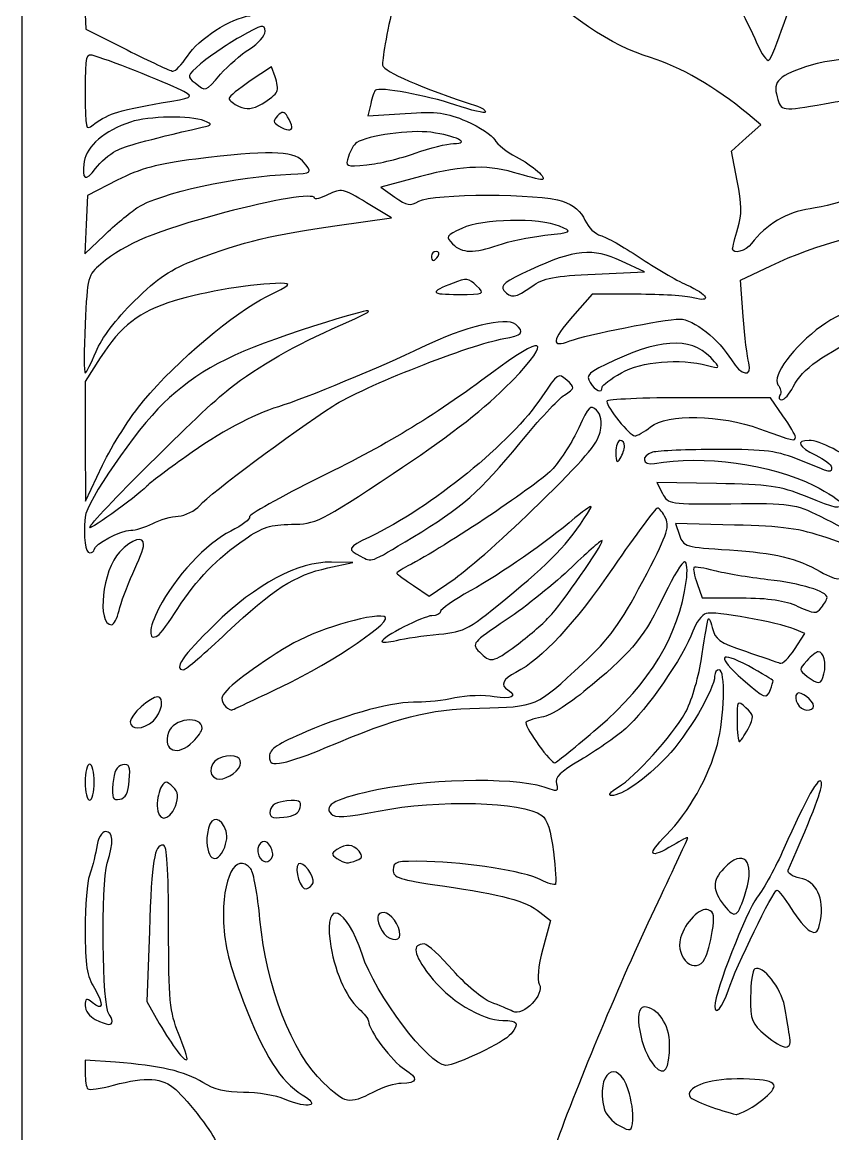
# Model space of a CAD drawing. Extents: x 0 to 87, y 0 to 173.
# Drawn here: x 0.4 to 48.1, y 73.1 to 138.5 of the extents above; entities that cross this region are included whole.
import ezdxf

# ---------------------------------------------------------------- set-up
doc = ezdxf.new("R2010")
doc.units = 0
doc.layers.get('0').update_dxf_attribs({"linetype": 'CONTINUOUS'})

msp = doc.modelspace()

# ---------------------------------------------------------------- linework, layer by layer
at = {"color": 7}
for points in [[(0.367726, 86.415607), (0.367726, 173.198941), (43.759393, 173.198941), (87.151059, 173.198941), (87.151059, 86.415607), (87.151059, -0.367726), (43.759393, -0.367726), (0.367726, -0.367726)], [(45.196562, 138.484356)], [(10.083242, 136.541629)], [(12.035978, 135.485672)], [(15.35574, 134.454754)], [(5.791684, 133.186808)], [(16.238676, 132.386962)], [(5.885294, 130.971772)], [(23.493691, 130.833791)], [(7.114601, 127.611447)], [(28.374446, 125.427848)], [(24.841685, 124.780191)], [(27.106581, 123.029763)], [(30.35709, 122.994253)], [(4.715309, 119.158787)], [(43.123374, 118.496337)], [(45.736695, 117.093598)], [(34.498976, 117.058554)], [(7.509767, 116.268802)], [(45.86727, 114.130712)], [(35.817842, 113.601545)], [(30.773688, 110.201744)], [(23.356335, 108.243732)], [(4.602732, 107.516128)], [(47.728143, 104.679962)], [(9.524712, 104.03767)], [(6.064245, 103.914429)], [(12.410049, 102.619302)], [(24.88673, 102.529995)], [(29.436444, 101.871378)], [(47.546892, 100.19946)], [(15.613407, 99.429424)], [(44.392543, 99.269539)], [(46.934393, 98.289462)], [(8.085956, 97.436824)], [(34.242904, 97.016123)], [(43.081324, 96.966818)], [(10.421893, 96.205191)], [(18.180093, 95.832152)], [(13.183352, 94.801963)], [(4.601059, 93.823941)], [(6.668908, 93.915024)], [(9.380983, 92.414556)], [(16.726538, 92.321062)], [(12.280551, 90.004805)], [(15.097409, 89.474839)], [(20.064297, 89.224631)], [(17.486527, 87.898052)], [(42.955488, 87.388123)], [(22.592726, 84.845501)], [(40.544358, 83.439045)], [(41.922758, 81.590647)], [(5.659393, 79.756926)], [(9.566278, 79.023043)], [(45.518038, 78.941128)], [(38.463675, 78.401653)], [(36.031564, 75.707468)], [(43.049182, 74.54242)]]:
    msp.add_lwpolyline(points, close=True, dxfattribs=at)
for points in [[(6.526131, 142.097935), (3.939601, 141.645897), (4.024957, 139.891439), (4.110312, 138.136979), (6.538498, 136.91081)], [(15.251311, 135.322601), (15.034538, 135.908592), (13.786549, 135.081957)], [(20.872768, 133.737263), (20.697296, 133.038128), (22.907144, 133.175997)], [(42.444334, 129.206009), (42.095843, 130.959267), (42.963065, 131.734129), (43.830288, 132.508993), (43.067235, 133.142567)], [(5.952171, 129.236594), (4.204184, 128.347867), (4.124709, 126.630176), (4.045234, 124.912482), (5.183042, 125.995856)], [(23.289094, 129.328672), (21.47192, 128.829459), (22.289924, 128.246987)], [(18.901884, 126.582112), (22.093648, 127.031398), (20.635085, 127.915379)], [(34.085514, 123.721857), (36.979344, 123.854149), (35.624114, 124.486612)], [(42.792195, 121.223969), (42.629587, 123.356291), (44.421483, 124.212231)], [(36.516202, 122.531232), (33.903219, 122.531232), (32.7581, 121.229437)], [(4.958232, 118.782849), (4.071893, 117.397276), (4.079174, 113.878839), (4.086455, 110.360399), (5.094996, 112.477066)], [(45.126278, 115.387482), (44.394078, 116.445816), (39.580286, 116.445816)], [(41.226798, 111.389636), (37.712425, 111.445387), (38.045742, 110.809228)], [(42.274424, 108.9523), (38.805083, 109.037482), (39.045578, 108.348843)], [(18.359393, 106.427667), (19.814601, 106.744175), (18.56971, 106.766347)], [(23.398256, 105.386307), (24.312518, 104.757299), (25.835933, 105.812693)], [(40.079917, 105.508512), (40.371575, 104.671857), (42.660798, 104.664925)], [(45.814649, 101.636211), (46.414698, 102.562221), (45.814649, 102.815924)], [(30.832859, 86.173416), (31.450169, 85.673549), (31.004671, 84.010849)], [(7.847159, 85.049701), (7.698637, 80.905668), (8.435528, 79.625743)], [(5.85783, 77.335851), (4.071893, 77.463198), (4.071893, 76.691834)]]:
    msp.add_lwpolyline(points, dxfattribs=at)
for points in [[(36.763015, 148.469941), (40.00305, 144.005274), (42.244431, 140.340382), (43.6011, 137.288963)], [(45.196562, 138.484356), (45.903698, 140.607695), (47.080175, 142.349934), (48.005092, 142.64349)], [(37.341053, 136.46077), (35.008743, 137.169186), (32.492106, 138.856908), (29.705694, 141.581232)], [(22.228766, 139.683067), (21.82127, 137.911472), (21.528099, 136.259253), (21.577274, 136.01147)], [(10.083242, 136.541629), (10.74161, 137.558195), (12.652899, 138.790079), (13.780538, 138.924649)], [(14.655226, 138.017263), (14.655226, 138.457337), (14.494283, 138.41893), (13.178814, 137.664955)], [(13.747687, 136.962459), (14.256939, 137.277195), (14.655226, 137.740112), (14.655226, 138.017263)], [(44.30468, 136.29953), (44.41844, 136.369838), (44.81979, 137.353011), (45.196562, 138.484356)], [(13.178814, 137.664955), (12.366787, 137.199531), (11.32499, 136.492467), (10.86371, 136.0937)], [(4.667205, 136.541282), (4.081524, 136.719175), (4.071893, 136.684761), (4.071893, 134.414305)], [(6.538498, 136.91081), (7.874001, 136.236416), (9.085747, 135.673396), (9.231268, 135.659648)], [(12.035978, 135.485672), (12.478269, 135.989415), (13.24854, 136.653968), (13.747687, 136.962459)], [(43.6011, 137.288963), (43.874306, 136.674466), (44.190917, 136.22922), (44.30468, 136.29953)], [(56.856268, 136.806554), (55.213938, 137.045922), (48.280926, 136.504037), (46.802101, 136.02072)], [(9.873367, 134.462483), (9.220476, 134.826788), (5.751432, 136.211961), (4.667205, 136.541282)], [(9.231268, 135.659648), (9.376789, 135.64589), (9.760175, 136.042794), (10.083242, 136.541629)], [(10.86371, 136.0937), (10.048606, 135.389062), (10.039462, 135.357433), (10.538609, 134.969221)], [(43.067235, 133.142567), (41.189002, 134.702095), (39.049669, 135.941795), (37.341053, 136.46077)], [(10.538609, 134.969221), (11.198337, 134.456114), (11.103208, 134.423306), (12.035978, 135.485672)], [(21.577274, 136.01147), (21.654329, 135.623207), (23.803756, 134.694515), (27.156788, 133.600761)], [(46.802101, 136.02072), (44.862933, 135.38695), (44.532195, 135.080325), (44.786082, 134.151677)], [(13.786549, 135.081957), (13.100154, 134.62731), (12.53856, 134.165676), (12.53856, 134.056107)], [(15.35574, 134.454754), (15.417528, 134.609777), (15.37053, 135.000307), (15.251311, 135.322601)], [(25.833872, 133.677213), (24.157057, 134.24331), (21.366007, 134.754168), (21.146924, 134.535085)], [(4.071893, 134.414305), (4.071893, 132.242581), (4.099193, 132.12976), (4.534913, 132.500817)], [(8.55045, 133.791346), (10.406693, 134.086883), (10.479924, 134.124033), (9.873367, 134.462483)], [(14.48629, 133.742075), (14.902699, 133.979028), (15.293952, 134.299735), (15.35574, 134.454754)], [(21.146924, 134.535085), (21.092647, 134.480805), (20.969277, 134.121787), (20.872768, 133.737263)], [(44.786082, 134.151677), (45.019338, 133.298491), (45.065593, 133.2918), (47.585982, 133.746539)], [(47.585982, 133.746539), (50.860674, 134.337377), (54.336603, 134.400607), (56.856268, 133.915176)], [(5.791684, 133.186808), (6.228247, 133.347235), (7.469691, 133.619277), (8.55045, 133.791346)], [(12.53856, 134.056107), (12.53856, 133.946538), (12.80645, 133.734119), (13.133872, 133.584069)], [(13.133872, 133.584069), (13.585085, 133.377286), (13.912446, 133.415535), (14.48629, 133.742075)], [(27.619809, 133.262), (27.619809, 133.158751), (26.816137, 133.345597), (25.833872, 133.677213)], [(27.156788, 133.600761), (27.41145, 133.51769), (27.619809, 133.365248), (27.619809, 133.262)], [(4.534913, 132.500817), (4.789575, 132.717686), (5.355122, 133.02638), (5.791684, 133.186808)], [(11.083351, 132.729412), (10.2772, 133.057971), (7.796914, 133.02111), (6.736512, 132.664809)], [(15.39606, 133.035191), (15.119734, 132.758865), (15.129997, 132.649203), (15.451188, 132.446141)], [(15.98511, 132.980062), (15.782047, 133.301253), (15.672383, 133.311516), (15.39606, 133.035191)], [(16.238676, 132.386962), (16.236559, 132.496102), (16.122341, 132.762998), (15.98511, 132.980062)], [(22.907144, 133.175997), (24.80931, 133.294668), (25.311122, 133.230353), (26.511253, 132.714069)], [(6.736512, 132.664809), (5.212524, 132.152739), (4.148912, 131.245745), (4.016794, 130.345566)], [(5.885294, 130.971772), (6.488523, 131.278437), (7.490715, 131.552992), (10.95106, 132.359561)], [(10.95106, 132.359561), (11.57174, 132.504236), (11.579895, 132.527037), (11.083351, 132.729412)], [(15.451188, 132.446141), (15.930222, 132.143286), (16.244131, 132.119695), (16.238676, 132.386962)], [(24.408903, 132.06117), (23.225528, 132.223925), (20.691671, 131.871024), (20.048699, 131.453903)], [(26.511253, 132.714069), (27.278095, 132.384184), (28.023804, 131.893246), (28.16838, 131.623096)], [(25.742649, 131.398825), (26.809573, 131.405122), (25.902026, 131.855813), (24.408903, 132.06117)], [(28.16838, 131.623096), (28.312959, 131.352949), (28.881721, 130.902107), (29.432292, 130.621225)], [(4.687257, 129.932337), (4.9611, 130.308263), (5.500217, 130.776009), (5.885294, 130.971772)], [(16.863177, 130.381753), (16.32443, 130.977063), (14.706227, 131.004143), (10.582379, 130.486859)], [(20.048699, 131.453903), (19.886412, 131.348623), (19.666128, 130.982297), (19.559178, 130.639846)], [(20.647994, 130.145009), (21.353794, 130.215301), (22.634359, 130.525253), (23.493691, 130.833791)], [(23.493691, 130.833791), (24.353026, 131.142333), (25.365057, 131.396597), (25.742649, 131.398825)], [(4.016794, 130.345566), (3.856657, 129.254485), (4.089112, 129.111216), (4.687257, 129.932337)], [(10.582379, 130.486859), (8.288793, 130.199156), (7.343167, 129.943815), (5.952171, 129.236594)], [(16.176581, 129.593515), (17.433555, 129.633673), (17.48585, 129.693707), (16.863177, 130.381753)], [(19.559178, 130.639846), (19.37007, 130.034332), (19.400007, 130.020724), (20.647994, 130.145009)], [(29.276736, 129.704642), (27.605143, 130.190587), (26.077318, 130.094651), (23.289094, 129.328672)], [(29.432292, 130.621225), (30.382025, 130.136709), (31.342052, 129.278107), (30.934073, 129.278107)], [(7.114601, 127.611447), (8.414121, 128.482791), (13.033214, 129.493097), (16.176581, 129.593515)], [(30.934073, 129.278107), (30.829512, 129.278107), (30.08371, 129.470047), (29.276736, 129.704642)], [(42.48236, 126.416504), (42.725303, 127.227378), (42.717035, 127.834067), (42.444334, 129.206009)], [(17.565643, 128.195768), (17.565643, 128.49628), (15.101843, 128.096224), (12.273976, 127.336542)], [(18.371082, 128.397556), (17.92809, 128.176562), (17.565643, 128.085757), (17.565643, 128.195768)], [(20.635085, 127.915379), (19.234627, 128.764146), (19.144436, 128.783355), (18.371082, 128.397556)], [(22.289924, 128.246987), (23.001862, 127.740042), (23.186025, 127.709091), (23.710223, 128.00829)], [(23.710223, 128.00829), (24.534541, 128.478791), (30.839172, 128.476991), (32.168536, 128.005909)], [(49.447934, 128.255273), (48.72033, 127.978027), (47.494986, 127.666176), (46.724951, 127.562266)], [(5.183042, 125.995856), (5.808837, 126.591711), (6.678039, 127.318728), (7.114601, 127.611447)], [(32.168536, 128.005909), (32.807032, 127.779632), (33.262567, 127.394999), (33.483685, 126.89546)], [(46.724951, 127.562266), (45.359693, 127.378039), (44.119112, 126.638857), (43.28137, 125.510457)], [(12.273976, 127.336542), (8.106061, 126.216865), (6.471653, 125.536804), (4.997934, 124.309055)], [(31.985434, 126.531989), (30.790769, 127.045225), (27.42483, 126.974494), (26.235009, 126.411149)], [(33.483685, 126.89546), (33.669748, 126.475117), (34.083882, 126.065465), (34.403983, 125.985124)], [(10.646569, 124.593951), (13.319771, 125.611009), (15.171862, 126.057054), (18.901884, 126.582112)], [(26.235009, 126.411149), (25.305613, 125.971104), (25.273702, 125.916775), (25.696392, 125.494084)], [(31.119691, 126.000957), (32.761896, 126.189007), (32.770916, 126.19454), (31.985434, 126.531989)], [(42.171893, 125.212515), (42.171893, 125.304772), (42.311603, 125.846567), (42.48236, 126.416504)], [(44.421483, 124.212231), (47.049034, 125.467338), (50.413206, 126.368868), (53.416684, 126.62276)], [(28.374446, 125.427848), (28.971608, 125.638541), (30.206969, 125.896439), (31.119691, 126.000957)], [(34.403983, 125.985124), (34.724086, 125.904786), (35.741713, 125.332924), (36.665379, 124.714323)], [(24.725009, 125.044774), (24.5709, 125.044774), (24.44481, 124.925712), (24.44481, 124.780191)], [(24.841685, 124.780191), (24.931622, 124.925712), (24.879115, 125.044774), (24.725009, 125.044774)], [(25.696392, 125.494084), (26.246283, 124.944193), (26.954006, 124.926688), (28.374446, 125.427848)], [(35.624114, 124.486612), (33.943703, 125.270829), (32.868502, 125.167771), (30.279232, 123.974299)], [(43.28137, 125.510457), (42.952183, 125.06706), (42.171893, 124.857518), (42.171893, 125.212515)], [(4.997934, 124.309055), (4.224329, 123.664567), (4.200827, 123.574844), (4.071893, 120.773812)], [(6.964268, 122.134357), (8.366747, 123.522277), (9.077328, 123.99691), (10.646569, 124.593951)], [(24.44481, 124.780191), (24.44481, 124.63467), (24.497314, 124.515607), (24.561486, 124.515607)], [(24.561486, 124.515607), (24.625658, 124.515607), (24.751748, 124.63467), (24.841685, 124.780191)], [(36.665379, 124.714323), (37.589042, 124.095722), (38.848684, 123.363154), (39.464581, 123.086392)], [(30.279232, 123.974299), (28.785545, 123.285814), (28.472895, 123.043125), (28.71062, 122.756684)], [(30.35709, 122.994253), (31.063025, 123.497792), (31.63779, 123.60996), (34.085514, 123.721857)], [(15.581268, 123.17776), (14.033077, 123.175009), (11.058912, 122.683474), (9.309527, 122.141229)], [(14.77032, 122.400671), (16.17983, 123.084476), (16.278469, 123.178999), (15.581268, 123.17776)], [(25.720459, 123.190204), (24.312373, 122.634341), (24.365628, 122.522414), (26.038189, 122.522414)], [(27.106581, 123.029763), (26.65268, 123.483661), (26.506649, 123.500563), (25.720459, 123.190204)], [(26.038189, 122.522414), (27.591343, 122.522414), (27.606657, 122.52969), (27.106581, 123.029763)], [(28.71062, 122.756684), (29.118581, 122.26512), (29.389739, 122.304246), (30.35709, 122.994253)], [(39.464581, 123.086392), (40.716779, 122.523697), (40.980548, 122.01352), (39.856788, 122.327784)], [(7.509765, 116.268802), (9.479196, 118.614746), (12.870892, 121.479188), (14.77032, 122.400671)], [(39.856788, 122.327784), (39.456606, 122.439668), (37.953341, 122.531232), (36.516202, 122.531232)], [(52.244487, 122.519842), (51.803713, 122.792257), (48.685712, 121.596171), (47.396987, 120.660311)], [(4.715309, 119.158787), (5.0354, 119.945216), (5.875953, 121.057342), (6.964268, 122.134357)], [(9.309527, 122.141229), (7.227211, 121.495791), (6.173382, 120.682433), (4.958232, 118.782849)], [(19.104867, 120.711262), (21.901227, 121.932171), (21.123688, 121.827597), (16.731145, 120.39201)], [(29.405747, 120.752463), (28.826534, 121.226019), (26.437439, 120.640176), (23.859615, 119.392465)], [(32.7581, 121.229437), (31.516659, 119.818142), (31.462438, 119.353076), (32.589287, 119.781503)], [(32.589287, 119.781503), (33.560967, 120.150935), (38.161621, 121.070441), (39.053831, 121.073534)], [(39.053831, 121.073534), (39.859334, 121.076313), (41.38989, 119.865897), (42.099206, 118.665117)], [(43.123374, 118.496337), (43.030659, 118.823759), (42.881629, 120.051192), (42.792195, 121.223969)], [(4.071893, 120.773812), (3.999132, 119.193125), (3.999132, 117.900551), (4.071893, 117.901421)], [(16.731145, 120.39201), (12.566172, 119.0308), (10.653607, 118.013512), (8.666126, 116.102246)], [(12.53856, 116.962917), (14.312842, 118.337362), (16.411123, 119.535154), (19.104867, 120.711262)], [(28.755771, 117.001536), (31.472696, 119.69673), (31.32663, 120.366189), (28.48306, 118.251449)], [(28.706588, 119.920636), (29.784413, 120.092989), (29.958715, 120.300364), (29.405747, 120.752463)], [(47.396987, 120.660311), (45.766344, 119.476155), (44.443078, 117.69099), (44.84076, 117.211811)], [(18.642444, 115.94669), (20.403466, 117.085951), (26.817286, 119.618525), (28.706588, 119.920636)], [(41.112887, 118.563289), (39.929604, 119.98906), (38.209366, 120.014968), (35.243833, 118.651676)], [(45.736695, 117.093598), (46.289965, 118.163504), (47.451666, 118.987186), (50.175538, 120.240872)], [(4.071893, 117.901421), (4.144653, 117.902215), (4.43419, 118.468108), (4.715309, 119.158787)], [(23.859615, 119.392465), (21.56577, 118.282204), (16.953233, 116.374545), (15.448976, 115.91398)], [(35.243833, 118.651676), (33.647592, 117.917865), (33.505468, 117.790042), (33.786122, 117.340642)], [(35.623455, 117.913251), (36.80406, 118.583969), (39.055114, 118.772122), (40.696743, 118.337296)], [(40.696743, 118.337296), (41.391607, 118.153243), (41.434062, 118.176299), (41.112887, 118.563289)], [(42.099206, 118.665117), (42.649275, 117.733924), (43.373035, 117.61465), (43.123374, 118.496337)], [(28.48306, 118.251449), (24.579213, 115.348187), (22.178995, 113.876773), (17.898748, 111.76291)], [(32.409672, 117.479387), (31.923538, 117.919331), (31.869279, 117.88272), (30.945982, 116.491713)], [(34.498976, 117.058554), (34.498976, 117.177278), (35.004991, 117.561892), (35.623455, 117.913251)], [(32.273547, 116.60187), (32.901334, 117.013852), (32.904134, 117.031905), (32.409672, 117.479387)], [(33.786122, 117.340642), (34.105181, 116.82975), (34.498976, 116.673918), (34.498976, 117.058554)], [(44.84076, 117.211811), (44.998666, 117.021544), (45.051057, 116.741594), (44.95718, 116.589696)], [(45.059899, 116.313524), (45.210272, 116.313524), (45.514829, 116.664557), (45.736695, 117.093598)], [(4.336476, 108.800844), (4.336476, 109.134963), (11.023108, 115.788974), (12.53856, 116.962917)], [(30.945982, 116.491713), (29.173874, 113.821922), (24.417515, 109.952888), (20.806405, 108.243732)], [(22.195851, 111.9827), (25.200306, 113.968781), (27.378422, 115.635207), (28.755771, 117.001536)], [(29.665345, 113.787968), (30.747322, 115.104265), (31.921011, 116.370518), (32.273547, 116.60187)], [(39.580286, 116.445816), (36.932701, 116.445816), (34.765835, 116.348576), (34.765028, 116.229725)], [(44.95718, 116.589696), (44.863303, 116.437802), (44.909528, 116.313524), (45.059899, 116.313524)], [(8.666126, 116.102246), (7.048146, 114.546314), (4.144748, 110.32449), (4.067776, 109.415794)], [(5.094996, 112.477066), (5.649694, 113.641232), (6.73634, 115.347515), (7.509767, 116.268802)], [(15.448976, 115.91398), (13.931419, 115.449342), (11.976749, 114.398311), (10.005764, 112.987151)], [(10.818768, 110.110482), (11.456125, 110.825378), (16.224655, 114.382545), (18.642444, 115.94669)], [(34.160658, 115.706903), (33.812763, 116.054796), (33.692166, 115.935683), (33.114271, 114.673391)], [(34.765028, 116.229725), (34.762646, 115.882775), (36.124306, 114.196857), (36.406876, 114.196857)], [(34.370947, 114.424545), (34.500595, 115.05474), (34.439352, 115.428207), (34.160658, 115.706903)], [(37.337196, 114.726024), (38.331442, 115.508098), (41.460933, 115.452723), (43.759393, 114.612388)], [(45.86727, 114.130712), (45.862428, 114.239852), (45.528989, 114.805399), (45.126278, 115.387482)], [(33.114271, 114.673391), (32.755025, 113.888695), (32.075734, 112.807769), (31.604738, 112.271334)], [(36.406876, 114.196857), (36.548552, 114.196857), (36.967197, 114.434982), (37.337196, 114.726024)], [(43.759393, 114.612388), (45.725001, 113.893743), (45.879327, 113.858477), (45.86727, 114.130712)], [(30.773688, 110.201744), (33.384855, 112.751209), (34.231056, 113.744558), (34.370947, 114.424545)], [(35.557309, 113.932274), (35.411788, 113.932274), (35.294549, 113.604852), (35.296777, 113.20467)], [(35.817842, 113.601545), (35.819958, 113.783446), (35.70283, 113.932274), (35.557309, 113.932274)], [(46.68035, 113.932274), (45.863904, 113.932274), (46.03178, 113.553028), (47.066684, 113.059517)], [(50.082373, 112.201862), (48.683735, 113.214391), (47.272363, 113.932274), (46.68035, 113.932274)], [(23.356335, 108.243732), (26.23549, 109.97221), (27.292046, 110.900689), (29.665345, 113.787968)], [(35.296777, 113.20467), (35.299925, 112.637684), (35.357448, 112.564677), (35.557309, 112.873941)], [(35.557309, 112.873941), (35.698374, 113.092222), (35.815614, 113.419644), (35.817842, 113.601545)], [(37.46472, 113.233515), (36.746582, 113.041144), (36.843131, 112.434566), (37.570161, 112.57108)], [(41.317254, 113.399496), (39.531732, 113.397379), (37.798092, 113.322817), (37.46472, 113.233515)], [(46.191517, 112.741649), (44.758748, 113.323836), (44.174593, 113.402674), (41.317254, 113.399496)], [(10.005764, 112.987151), (8.852186, 112.161225), (7.84882, 111.405368), (7.77606, 111.307467)], [(37.570161, 112.57108), (40.375829, 113.097905), (44.459239, 112.535893), (46.945796, 111.280683)], [(47.992726, 112.349055), (47.992726, 111.996376), (48.063735, 111.980898), (46.191517, 112.741649)], [(47.066684, 113.059517), (47.576007, 112.816637), (47.992726, 112.496931), (47.992726, 112.349055)], [(16.212037, 108.99439), (17.652725, 109.008915), (17.834783, 109.099837), (22.195851, 111.9827)], [(31.604738, 112.271334), (30.868535, 111.432843), (25.254824, 107.671441), (23.056147, 106.543446)], [(7.77606, 111.307467), (7.48646, 110.917802), (4.336476, 108.62223), (4.336476, 108.800844)], [(17.898748, 111.76291), (15.535342, 110.595706), (13.661531, 109.543824), (13.734725, 109.425391)], [(46.453856, 110.648705), (44.949922, 111.250373), (44.312829, 111.34068), (41.226798, 111.389636)], [(46.945796, 111.280683), (47.812648, 110.8431), (48.521893, 110.367725), (48.521893, 110.224297)], [(38.045742, 110.809228), (38.374815, 110.18117), (38.425946, 110.1735), (42.061413, 110.206832)], [(48.521893, 110.224297), (48.521893, 109.852092), (48.364159, 109.884461), (46.453856, 110.648705)], [(9.553179, 109.477884), (9.958211, 109.499368), (10.527726, 109.784033), (10.818768, 110.110482)], [(25.835933, 105.812693), (26.673813, 106.39316), (28.895802, 108.368232), (30.773688, 110.201744)], [(29.298371, 105.000533), (31.697877, 106.997653), (32.741463, 108.139944), (33.832514, 109.963524)], [(33.832514, 109.963524), (33.96311, 110.181805), (33.541414, 109.914497), (32.895408, 109.369508)], [(37.745794, 109.949694), (37.633534, 109.942074), (36.470122, 108.379088), (35.160434, 106.476361)], [(38.232093, 109.344185), (38.076889, 109.68482), (37.858054, 109.957301), (37.745794, 109.949694)], [(42.061413, 110.206832), (45.622813, 110.239487), (45.795912, 110.215273), (47.331268, 109.469309)], [(4.067776, 109.415794), (3.963234, 108.181629), (4.073877, 107.317691), (4.336476, 107.317691)], [(8.044964, 109.039716), (8.469448, 109.259227), (9.148144, 109.4564), (9.553179, 109.477884)], [(13.734725, 109.425391), (13.807922, 109.306958), (13.314215, 108.933581), (12.637599, 108.595663)], [(32.895408, 109.369508), (31.105277, 107.859301), (28.663014, 106.160176), (26.723004, 105.07526)], [(36.887153, 105.653419), (38.285624, 108.29322), (38.474629, 108.81188), (38.232093, 109.344185)], [(47.331268, 109.469309), (48.204393, 109.045102), (49.156893, 108.510298), (49.447934, 108.280856)], [(4.602732, 107.516128), (4.605325, 107.822825), (6.168603, 108.640607), (6.752307, 108.640607)], [(6.752307, 108.640607), (7.038782, 108.640607), (7.620477, 108.820207), (8.044964, 109.039716)], [(12.637599, 108.595663), (11.211648, 107.883508), (9.345737, 105.884834), (8.409406, 104.066626)], [(13.487586, 108.127255), (14.510089, 108.830756), (14.985334, 108.982015), (16.212037, 108.99439)], [(47.728143, 108.191909), (46.083032, 108.75168), (45.150619, 108.881683), (42.274424, 108.9523)], [(7.508891, 107.780712), (7.513283, 108.343629), (6.850597, 108.146794), (6.098527, 107.3618)], [(9.524712, 104.03767), (10.611901, 105.737218), (11.80831, 106.971883), (13.487586, 108.127255)], [(20.806405, 108.243732), (19.520501, 107.635109), (19.45989, 107.505439), (20.277622, 107.11248)], [(20.277622, 107.11248), (21.003536, 106.763643), (20.713259, 106.656984), (23.356335, 108.243732)], [(31.364944, 103.525024), (32.128132, 104.339853), (34.498976, 107.744109), (34.498976, 108.025128)], [(34.498976, 108.025128), (34.498976, 108.120349), (33.695304, 107.425887), (32.713038, 106.48188)], [(39.045578, 108.348843), (39.277335, 107.685226), (39.384028, 107.653786), (41.981938, 107.483537)], [(49.801963, 107.437994), (49.752769, 107.481283), (48.819549, 107.820545), (47.728143, 108.191909)], [(4.336476, 107.317691), (4.481997, 107.317691), (4.601812, 107.406988), (4.602732, 107.516128)], [(6.098527, 107.3618), (5.086908, 106.305898), (4.734089, 103.084357), (5.630066, 103.084357)], [(6.876434, 106.097242), (7.222864, 106.84125), (7.507471, 107.598811), (7.508891, 107.780712)], [(41.981938, 107.483537), (44.721418, 107.304007), (45.907605, 107.023191), (47.331268, 106.217141)], [(18.56971, 106.766347), (16.601007, 106.801417), (14.136328, 105.484959), (11.678664, 103.085641)], [(39.348556, 106.788524), (39.211366, 106.788524), (38.689169, 105.938016), (38.188112, 104.898505)], [(39.438998, 105.628575), (39.529785, 106.290941), (39.490986, 106.788524), (39.348556, 106.788524)], [(6.064245, 103.914429), (6.164518, 104.370968), (6.530002, 105.353234), (6.876434, 106.097242)], [(12.410049, 102.619302), (15.137797, 105.196547), (16.392835, 105.999939), (18.359393, 106.427667)], [(23.056147, 106.543446), (22.656181, 106.338251), (22.363827, 106.13548), (22.406465, 106.092839)], [(22.406465, 106.092839), (22.449105, 106.050202), (22.89541, 105.732262), (23.398256, 105.386307)], [(32.713038, 106.48188), (31.730773, 105.537873), (29.994423, 104.138783), (28.854485, 103.37279)], [(35.160434, 106.476361), (32.850376, 103.120283), (30.953998, 101.072659), (29.422325, 100.2806)], [(39.895034, 106.451942), (39.836307, 106.393215), (39.919508, 105.96867), (40.079917, 105.508512)], [(41.095795, 106.264141), (40.494103, 106.426159), (39.953761, 106.510669), (39.895034, 106.451942)], [(44.246975, 105.734935), (43.115516, 105.86398), (41.697484, 106.102124), (41.095795, 106.264141)], [(47.331268, 106.217141), (48.435731, 105.591814), (48.605678, 105.620251), (49.289184, 106.54474)], [(33.358143, 100.812354), (34.946013, 102.289819), (35.528665, 103.089096), (36.887153, 105.653419)], [(34.242904, 97.016123), (37.325197, 99.667785), (39.003192, 102.44904), (39.438998, 105.628575)], [(47.728143, 104.679956), (47.728143, 105.050402), (46.206997, 105.511388), (44.246975, 105.734935)], [(24.88673, 102.529995), (26.469829, 102.682712), (26.603444, 102.757536), (29.298371, 105.000533)], [(26.723004, 105.07526), (25.761038, 104.537298), (24.973976, 103.988333), (24.973976, 103.855335)], [(38.188112, 104.898505), (36.984567, 102.401584), (36.346797, 101.604837), (33.90293, 99.545172)], [(42.660798, 104.664925), (44.321203, 104.659898), (45.240726, 104.523262), (46.008351, 104.167522)], [(47.397413, 104.092737), (47.579314, 104.321361), (47.728143, 104.585614), (47.728143, 104.679962)], [(8.409406, 104.066626), (7.790913, 102.865611), (7.760119, 102.086005), (8.345464, 102.447767)], [(8.345464, 102.447767), (8.493004, 102.538953), (9.023665, 103.254408), (9.524712, 104.03767)], [(46.008351, 104.167522), (46.965635, 103.723884), (47.098262, 103.716746), (47.397413, 104.092737)], [(5.630066, 103.084357), (5.768592, 103.084357), (5.963972, 103.457891), (6.064245, 103.914429)], [(15.613407, 99.429424), (18.738279, 100.919137), (22.387423, 103.419079), (21.658504, 103.570783)], [(21.658504, 103.570783), (20.804842, 103.748448), (17.544183, 102.745942), (16.049771, 101.846348)], [(24.478134, 103.613524), (23.9726, 103.613524), (21.534393, 102.362093), (21.534393, 102.102624)], [(24.973976, 103.855335), (24.973976, 103.722339), (24.750848, 103.613524), (24.478134, 103.613524)], [(28.854485, 103.37279), (26.840818, 102.01969), (26.795664, 101.966128), (27.266985, 101.489611)], [(29.436444, 101.871378), (30.110785, 102.368408), (30.97861, 103.112549), (31.364944, 103.525024)], [(40.60752, 103.753155), (40.361793, 103.675167), (40.013049, 103.202907), (39.832529, 102.703688)], [(40.317457, 100.967691), (40.490497, 102.059097), (40.665305, 103.13066), (40.705918, 103.348941)], [(45.814649, 102.815924), (44.82896, 103.232683), (41.088731, 103.905886), (40.60752, 103.753155)], [(40.705918, 103.348941), (40.746532, 103.567222), (40.865764, 103.378788), (40.970877, 102.930198)], [(11.678664, 103.085641), (9.802122, 101.253647), (9.243653, 100.438524), (9.865032, 100.438524)], [(39.832529, 102.703688), (39.303227, 101.239929), (37.055311, 97.983791), (35.878942, 96.976864)], [(40.970877, 102.930198), (41.140107, 102.207989), (41.363749, 102.046741), (42.923714, 101.522194)], [(9.865032, 100.438524), (9.995321, 100.438524), (11.140581, 101.419874), (12.410049, 102.619302)], [(21.534393, 102.102624), (21.534393, 102.024114), (21.921346, 102.052721), (22.394289, 102.166192)], [(22.394289, 102.166192), (22.867232, 102.279664), (23.988829, 102.443375), (24.88673, 102.529995)], [(16.049771, 101.846348), (14.031733, 100.631546), (12.332547, 99.337715), (12.143801, 98.872178)], [(27.266985, 101.489611), (27.92888, 100.820413), (28.036168, 100.839294), (29.436444, 101.871378)], [(43.097934, 100.657787), (41.361678, 101.598185), (41.209084, 101.230885), (42.767205, 99.861709)], [(42.923714, 101.522194), (43.89266, 101.196381), (44.804497, 100.880397), (44.950018, 100.820006)], [(44.950018, 100.820006), (45.095538, 100.759615), (45.484624, 101.126906), (45.814649, 101.636211)], [(47.211676, 101.496857), (47.104279, 101.496857), (46.799193, 101.256838), (46.53371, 100.963484)], [(47.546895, 100.19946), (47.704298, 100.801366), (47.524591, 101.496857), (47.211676, 101.496857)], [(27.280338, 98.177443), (30.660964, 98.259569), (30.574155, 98.221935), (33.358143, 100.812354)], [(39.383705, 97.905395), (39.724229, 98.49825), (40.144417, 99.876285), (40.317457, 100.967691)], [(46.53371, 100.963484), (46.066009, 100.446681), (46.066789, 100.41817), (46.558846, 100.045856)], [(29.422325, 100.2806), (28.650705, 99.881579), (28.487172, 99.529448), (28.942726, 99.247899)], [(41.378143, 100.438524), (41.232622, 100.438524), (41.113559, 100.270199), (41.113559, 100.064464)], [(41.273651, 96.033262), (41.696412, 97.621034), (41.763241, 100.438524), (41.378143, 100.438524)], [(44.553143, 99.778833), (44.553143, 99.828763), (43.898299, 100.224291), (43.097934, 100.657787)], [(46.558846, 100.045856), (47.242344, 99.528688), (47.376956, 99.549617), (47.546892, 100.19946)], [(12.70299, 98.061325), (12.720664, 98.059208), (14.030355, 98.674743), (15.613407, 99.429424)], [(33.90293, 99.545172), (32.587449, 98.436496), (31.519773, 97.754128), (30.926368, 97.642804)], [(41.113559, 100.064464), (41.113559, 99.299112), (39.490327, 96.555531), (38.306682, 95.320289)], [(42.767205, 99.861709), (44.047558, 98.736613), (44.170809, 98.691711), (44.392543, 99.269539)], [(44.392543, 99.269539), (44.480874, 99.499722), (44.553143, 99.728904), (44.553143, 99.778833)], [(8.340908, 98.851024), (7.919895, 98.851024), (6.717726, 97.759038), (6.717726, 97.376612)], [(8.085956, 97.436824), (8.580054, 97.883975), (8.754394, 98.851024), (8.340908, 98.851024)], [(12.143801, 98.872178), (12.028131, 98.58688), (12.360823, 98.10446), (12.70299, 98.061325)], [(25.830173, 98.774078), (25.140984, 98.624575), (24.160383, 98.516982), (23.65106, 98.534987)], [(28.145277, 98.851701), (27.561159, 98.958514), (26.519362, 98.923583), (25.830173, 98.774078)], [(28.942726, 99.247899), (29.547172, 98.874331), (29.136716, 98.670404), (28.145277, 98.851701)], [(45.969272, 99.03243), (45.698323, 98.761481), (46.102685, 98.057274), (46.529215, 98.057274)], [(46.934393, 98.289462), (46.934393, 98.622972), (46.157713, 99.220875), (45.969272, 99.03243)], [(23.65106, 98.534987), (22.306161, 98.582528), (19.605321, 97.869237), (17.102622, 96.805546)], [(18.180093, 95.832152), (22.562183, 97.684365), (24.183513, 98.102208), (27.280338, 98.177443)], [(42.955826, 98.198451), (42.446816, 98.659098), (42.436476, 98.643935), (42.436476, 97.436824)], [(43.081324, 96.966818), (43.444091, 97.668334), (43.434185, 97.765539), (42.955826, 98.198451)], [(46.529215, 98.057274), (46.752063, 98.057274), (46.934393, 98.161758), (46.934393, 98.289462)], [(10.95106, 96.983325), (10.95106, 97.782462), (9.231321, 97.568155), (8.96724, 96.736109)], [(30.926368, 97.642804), (30.417447, 97.547332), (30.001059, 97.405653), (30.001059, 97.327969)], [(35.429351, 93.518868), (36.44596, 94.138829), (38.579952, 96.506046), (39.383705, 97.905395)], [(6.717726, 97.376612), (6.717726, 96.865115), (7.491868, 96.899182), (8.085956, 97.436824)], [(10.421893, 96.205191), (10.712935, 96.496232), (10.95106, 96.846393), (10.95106, 96.983325)], [(30.001059, 97.327969), (30.001059, 96.952869), (31.487711, 94.893717), (31.706254, 94.966115)], [(31.706254, 94.966115), (31.843745, 95.011663), (32.985239, 95.934168), (34.242904, 97.016123)], [(35.878942, 96.976864), (35.281365, 96.465361), (34.0903, 95.636741), (33.232132, 95.135491)], [(42.436476, 97.436824), (42.436476, 96.759424), (42.492949, 96.205191), (42.561973, 96.205191)], [(42.561973, 96.205191), (42.630998, 96.205191), (42.864704, 96.547924), (43.081324, 96.966818)], [(8.96724, 96.736109), (8.619223, 95.63961), (9.525527, 95.308825), (10.421893, 96.205191)], [(17.102622, 96.805546), (15.402172, 96.082824), (14.91981, 95.760506), (14.91981, 95.34697)], [(15.732697, 94.978707), (16.179785, 95.068123), (17.281113, 95.452176), (18.180093, 95.832152)], [(38.276252, 90.717169), (39.590618, 92.042176), (40.766066, 94.126913), (41.273651, 96.033262)], [(4.336476, 94.882274), (4.190955, 94.882274), (4.071893, 94.406024), (4.071893, 93.823941)], [(4.601059, 93.823941), (4.601059, 94.406024), (4.481997, 94.882274), (4.336476, 94.882274)], [(6.668908, 93.915024), (6.739663, 94.773464), (6.6792, 94.913873), (6.272033, 94.836665)], [(12.126646, 95.299017), (11.440266, 95.126746), (11.216966, 94.222155), (11.810956, 94.020143)], [(13.183352, 94.801963), (13.361229, 95.265499), (12.885217, 95.489406), (12.126646, 95.299017)], [(14.91981, 95.34697), (14.91981, 94.895479), (15.041322, 94.84043), (15.732697, 94.978707)], [(33.232132, 95.135491), (32.007323, 94.420087), (31.700467, 94.114617), (31.805015, 93.714824)], [(38.306682, 95.320289), (36.999997, 93.956645), (35.675361, 93.03217), (35.028143, 93.03217)], [(6.272033, 94.836665), (5.926635, 94.77117), (5.768233, 94.461063), (5.708211, 93.732858)], [(11.810956, 94.020143), (12.205899, 93.885827), (13.006901, 94.342138), (13.183352, 94.801963)], [(47.393775, 93.803756), (47.290225, 94.278955), (46.489834, 92.867935), (45.184878, 89.909663)], [(4.071893, 93.823941), (4.071893, 93.241857), (4.190955, 92.765607), (4.336476, 92.765607)], [(4.336476, 92.765607), (4.481997, 92.765607), (4.601059, 93.241857), (4.601059, 93.823941)], [(5.708211, 93.732858), (5.637455, 92.874417), (5.697919, 92.734008), (6.105086, 92.811216)], [(6.105086, 92.811216), (6.450484, 92.876711), (6.608885, 93.186819), (6.668908, 93.915024)], [(8.564293, 93.559355), (8.426263, 93.341074), (8.311505, 92.835058), (8.309277, 92.434876)], [(9.232572, 93.539035), (8.863659, 93.907843), (8.786146, 93.9102), (8.564293, 93.559355)], [(9.380983, 92.414556), (9.591308, 92.967757), (9.558976, 93.212724), (9.232572, 93.539035)], [(31.432651, 93.412572), (29.759341, 94.09789), (24.839626, 94.082759), (21.327566, 93.381491)], [(31.805015, 93.714824), (31.913661, 93.299362), (31.845052, 93.24367), (31.432651, 93.412572)], [(45.445945, 88.634393), (46.985904, 92.178965), (47.468652, 93.460139), (47.393775, 93.803756)], [(21.327566, 93.381491), (18.875582, 92.891893), (18.038808, 92.463107), (18.541006, 91.953577)], [(35.028143, 93.03217), (34.809861, 93.03217), (34.990405, 93.251184), (35.429351, 93.518868)], [(8.309277, 92.434876), (8.303959, 91.479164), (9.020183, 91.465583), (9.380983, 92.414556)], [(15.937122, 92.717937), (15.336775, 92.660253), (15.027381, 92.480045), (14.965165, 92.151819)], [(15.754581, 91.754944), (16.354926, 91.812629), (16.664321, 91.992836), (16.726538, 92.321062)], [(16.726538, 92.321062), (16.80236, 92.721054), (16.668729, 92.788235), (15.937122, 92.717937)], [(21.319131, 92.120778), (24.8465, 92.816011), (29.81887, 92.682642), (30.940174, 91.862725)], [(12.256088, 91.211508), (11.878829, 91.916425), (11.368321, 91.707462), (11.262046, 90.804624)], [(14.965165, 92.151819), (14.889343, 91.751827), (15.022971, 91.684647), (15.754581, 91.754944)], [(18.541006, 91.953577), (18.785552, 91.705462), (19.399388, 91.742406), (21.319131, 92.120778)], [(30.940174, 91.862725), (31.262034, 91.627375), (31.477582, 90.95251), (31.626818, 89.712898)], [(12.280562, 90.004805), (12.453803, 90.460468), (12.445762, 90.85712), (12.256088, 91.211508)], [(5.274507, 90.913524), (5.034783, 90.913524), (4.828851, 90.539313), (4.728496, 89.921337)], [(5.373476, 89.059695), (5.763843, 90.321651), (5.732245, 90.913524), (5.274507, 90.913524)], [(11.262046, 90.804624), (11.089757, 89.340973), (11.812403, 88.773487), (12.280551, 90.004805)], [(14.926525, 90.117562), (14.592631, 90.646218), (14.043817, 90.1128), (14.282275, 89.491375)], [(38.666163, 90.116874), (37.254762, 89.256325), (37.085553, 89.516834), (38.276252, 90.717169)], [(37.780865, 86.775121), (38.740723, 88.791862), (39.526059, 90.486751), (39.526059, 90.541544)], [(39.526059, 90.541544), (39.526059, 90.596334), (39.139106, 90.405233), (38.666163, 90.116874)], [(4.728496, 89.921337), (4.639877, 89.375634), (4.455888, 88.655657), (4.319632, 88.321388)], [(8.668372, 90.119774), (8.132964, 90.119774), (7.999291, 89.294496), (7.847159, 85.049701)], [(8.981356, 85.291128), (8.976699, 88.770658), (8.88926, 90.119774), (8.668372, 90.119774)], [(13.819556, 88.715077), (12.932572, 89.783825), (12.109305, 88.167734), (12.211577, 85.558585)], [(15.097409, 89.474852), (15.14052, 89.611279), (15.063621, 89.900498), (14.926525, 90.117562)], [(18.88856, 89.85114), (18.535783, 89.619556), (18.535783, 89.561659), (18.88856, 89.330075)], [(20.185833, 89.753797), (19.829632, 90.182991), (19.438755, 90.21232), (18.88856, 89.85114)], [(20.064297, 89.224631), (20.393457, 89.350943), (20.420923, 89.470532), (20.185833, 89.753797)], [(31.626818, 89.712898), (31.746452, 88.719163), (31.79785, 87.859621), (31.741036, 87.802805)], [(42.955493, 87.388123), (43.524294, 89.202017), (42.790351, 89.967734), (41.653034, 88.746968)], [(45.184878, 89.909663), (44.716652, 88.848216), (44.012578, 87.558933), (43.620269, 87.044591)], [(5.48109, 80.155717), (5.071337, 80.565469), (4.983897, 87.800281), (5.373476, 89.059695)], [(14.282275, 89.491375), (14.458469, 89.03222), (14.954364, 89.022169), (15.097409, 89.474839)], [(16.629457, 89.007201), (16.341696, 88.71944), (16.753018, 87.423551), (17.095844, 87.537827)], [(17.486527, 87.898052), (17.607373, 88.260595), (16.85566, 89.233401), (16.629457, 89.007201)], [(18.88856, 89.330075), (19.358536, 89.021555), (19.501644, 89.008723), (20.064297, 89.224631)], [(24.179628, 89.153802), (22.35893, 89.190449), (22.195851, 89.15023), (22.195851, 88.664566)], [(30.885543, 88.076707), (29.87866, 88.58163), (26.622494, 89.104631), (24.179628, 89.153802)], [(4.319632, 88.321388), (4.183375, 87.987119), (4.072338, 86.558369), (4.072882, 85.146388)], [(14.357964, 85.738515), (14.219942, 87.185122), (13.977658, 88.524575), (13.819556, 88.715077)], [(22.195851, 88.664566), (22.195851, 88.192888), (22.512044, 88.089833), (25.106268, 87.715984)], [(41.653034, 88.746968), (40.965729, 88.009233), (40.971692, 87.461074), (41.676767, 86.564711)], [(46.130506, 88.177113), (45.67569, 88.268077), (45.374272, 88.469422), (45.445945, 88.634393)], [(17.095844, 87.537827), (17.263283, 87.593641), (17.43909, 87.755741), (17.486527, 87.898052)], [(25.106268, 87.715984), (28.62576, 87.208799), (30.017032, 86.834033), (30.832859, 86.173416)], [(31.741036, 87.802805), (31.684219, 87.745991), (31.299248, 87.869247), (30.885543, 88.076707)], [(47.33634, 85.688128), (47.58042, 86.989198), (47.098728, 87.98347), (46.130506, 88.177113)], [(20.363927, 83.698453), (19.442047, 86.495451), (18.140765, 87.023739), (18.479519, 84.463477)], [(43.620269, 87.044591), (42.970111, 86.192191), (41.122587, 81.470688), (41.116226, 80.645304)], [(41.676767, 86.564711), (42.318628, 85.748717), (42.472467, 85.84778), (42.955488, 87.388123)], [(41.922758, 81.590647), (42.354484, 82.929984), (44.563115, 87.475698), (44.777821, 87.466824)], [(44.777821, 87.466824), (44.872529, 87.462908), (45.247674, 86.975593), (45.611476, 86.3839)], [(31.864271, 72.737956), (33.353222, 76.81994), (35.756562, 82.52188), (37.780865, 86.775121)], [(40.739221, 86.31128), (40.26767, 86.492231), (39.360652, 85.570454), (39.108785, 84.654313)], [(45.611476, 86.3839), (45.975278, 85.792204), (46.475676, 85.198913), (46.723472, 85.06547)], [(18.097318, 76.125091), (16.21, 77.956672), (14.739822, 81.736319), (14.357964, 85.738515)], [(21.657374, 86.151024), (21.20168, 86.151024), (21.163146, 85.786373), (21.543701, 85.075297)], [(22.592726, 84.845501), (22.592726, 85.383595), (22.042896, 86.151024), (21.657374, 86.151024)], [(40.9737, 85.025963), (41.122677, 85.925298), (41.075827, 86.182113), (40.739221, 86.31128)], [(46.723472, 85.06547), (47.095436, 84.865162), (47.20232, 84.973755), (47.33634, 85.688128)], [(4.072882, 85.146388), (4.073702, 83.025073), (4.168091, 82.424603), (4.616306, 81.689414)], [(9.566278, 79.023043), (9.046152, 80.317292), (8.987156, 80.949527), (8.981356, 85.291128)], [(12.211577, 85.558585), (12.263975, 84.221788), (12.555191, 83.062932), (13.375127, 80.928377)], [(21.543701, 85.075297), (21.833391, 84.534007), (22.592726, 84.367672), (22.592726, 84.845501)], [(18.479519, 84.463477), (18.695779, 82.829006), (19.401105, 81.173145), (20.173064, 80.487621)], [(39.108785, 84.654313), (38.7775, 83.449298), (40.004323, 82.410744), (40.544358, 83.439045)], [(40.544358, 83.439045), (40.6781, 83.693706), (40.871304, 84.407819), (40.9737, 85.025963)], [(24.023871, 84.298941), (23.2863, 84.298941), (23.386527, 83.695072), (24.329277, 82.458854)], [(25.712807, 82.749853), (24.971762, 83.601851), (24.211741, 84.298941), (24.023871, 84.298941)], [(31.004671, 84.010849), (30.724835, 82.966438), (30.645973, 82.194323), (30.792597, 81.934481)], [(25.287957, 77.155191), (24.292558, 77.155191), (21.139643, 81.344921), (20.363927, 83.698453)], [(45.220451, 80.660875), (45.053136, 81.68491), (43.915089, 83.103479), (43.477725, 82.833176)], [(24.329277, 82.458854), (25.432161, 81.012657), (27.400861, 79.801024), (28.647803, 79.801024)], [(27.935298, 80.875698), (27.453974, 81.054485), (26.453851, 81.897855), (25.712807, 82.749853)], [(43.477725, 82.833176), (43.3416, 82.749043), (43.229152, 82.002627), (43.227842, 81.174471)], [(30.792597, 81.934481), (31.125681, 81.344206), (29.841597, 80.012977), (29.241141, 80.326061)], [(4.475161, 80.85405), (4.137073, 81.134641), (4.071893, 81.104505), (4.071893, 80.667603)], [(4.616306, 81.689414), (5.200049, 80.731924), (5.128999, 80.311413), (4.475161, 80.85405)], [(41.116226, 80.645304), (41.111358, 80.014633), (41.598964, 80.586146), (41.922758, 81.590647)], [(43.227842, 81.174471), (43.225725, 79.797286), (43.299073, 79.607222), (44.087738, 78.948246)], [(4.071893, 80.667603), (4.071893, 80.38098), (4.339783, 80.017273), (4.667205, 79.859362)], [(13.375127, 80.928377), (14.599566, 77.740777), (15.583141, 76.181998), (16.844786, 75.429629)], [(20.173064, 80.487621), (20.485233, 80.210406), (20.740643, 79.880619), (20.740643, 79.754759)], [(29.241141, 80.326061), (29.004252, 80.449576), (28.416623, 80.696914), (27.935298, 80.875698)], [(36.962628, 80.594774), (36.286173, 80.594774), (36.738965, 78.042185), (37.580337, 77.112479)], [(38.463675, 78.401653), (38.467803, 79.536642), (37.74358, 80.594774), (36.962628, 80.594774)], [(45.518038, 78.941128), (45.443524, 79.341311), (45.30961, 80.115196), (45.220451, 80.660875)], [(4.667205, 79.859362), (5.410407, 79.500931), (5.659393, 79.475224), (5.659393, 79.756926)], [(5.659393, 79.756926), (5.659393, 79.878195), (5.579156, 80.057649), (5.48109, 80.155717)], [(28.647803, 79.801024), (29.534456, 79.801024), (29.638747, 79.630323), (29.13275, 79.007274)], [(8.435528, 79.625743), (9.204156, 78.29069), (9.918193, 77.357047), (10.061216, 77.500067)], [(20.740643, 79.754759), (20.740643, 79.229527), (22.140125, 77.365434), (22.865731, 76.924167)], [(10.061216, 77.500067), (10.107161, 77.546015), (9.88444, 78.231354), (9.566278, 79.023043)], [(29.13275, 79.007274), (28.728794, 78.509873), (25.916573, 77.155191), (25.287957, 77.155191)], [(44.087738, 78.948246), (45.222575, 78.000021), (45.693714, 77.997677), (45.518038, 78.941128)], [(37.580337, 77.112479), (38.167776, 76.463366), (38.458166, 76.887173), (38.463675, 78.401653)], [(11.004754, 76.145432), (9.939714, 76.803665), (8.432502, 77.152262), (5.85783, 77.335851)], [(36.031564, 75.707468), (35.382832, 77.687649), (34.092409, 76.694432), (34.613972, 74.616368)], [(4.071893, 76.691834), (4.071893, 76.267583), (4.138598, 75.853764), (4.220127, 75.772232)], [(22.865731, 76.924167), (23.721603, 76.403679), (23.649155, 76.096857), (22.670379, 76.096857)], [(4.220127, 75.772232), (4.301657, 75.690704), (4.986266, 75.788504), (5.741482, 75.98958)], [(5.741482, 75.98958), (7.681334, 76.506049), (8.592609, 76.441178), (9.400911, 75.729081)], [(13.397373, 75.567691), (12.360498, 75.567691), (11.669642, 75.734511), (11.004754, 76.145432)], [(21.005226, 75.567691), (19.584387, 74.842833), (19.37779, 74.882436), (18.097318, 76.125091)], [(22.670379, 76.096857), (22.325034, 76.096857), (21.575716, 75.858732), (21.005226, 75.567691)], [(42.429202, 76.35739), (40.711832, 76.361412), (39.333657, 75.828475), (39.666937, 75.289217)], [(44.225244, 75.384951), (45.03411, 76.121794), (44.608422, 76.352278), (42.429202, 76.35739)], [(9.400911, 75.729081), (10.125303, 75.090904), (11.74481, 72.975063), (11.74481, 72.666839)], [(15.839504, 75.156417), (15.298129, 75.382617), (14.199169, 75.567691), (13.397373, 75.567691)], [(16.844786, 75.429629), (17.953811, 74.768271), (17.235618, 74.573082), (15.839504, 75.156417)], [(36.297301, 73.943231), (36.340497, 74.335595), (36.220913, 75.129501), (36.031564, 75.707468)], [(39.666937, 75.289217), (39.779705, 75.106755), (41.493583, 74.460449), (42.387724, 74.263202)], [(43.049182, 74.54242), (43.367037, 74.706125), (43.896267, 75.085265), (44.225244, 75.384951)], [(34.613972, 74.616368), (34.699943, 74.273828), (35.096193, 73.821729), (35.494526, 73.611706)], [(35.494526, 73.611706), (36.195106, 73.242318), (36.221334, 73.253148), (36.297301, 73.943231)], [(42.387724, 74.263202), (42.433671, 74.253069), (42.731328, 74.378714), (43.049182, 74.54242)]]:
    msp.add_open_spline(points, degree=3, dxfattribs=at)

doc.saveas('drawing.dxf')
